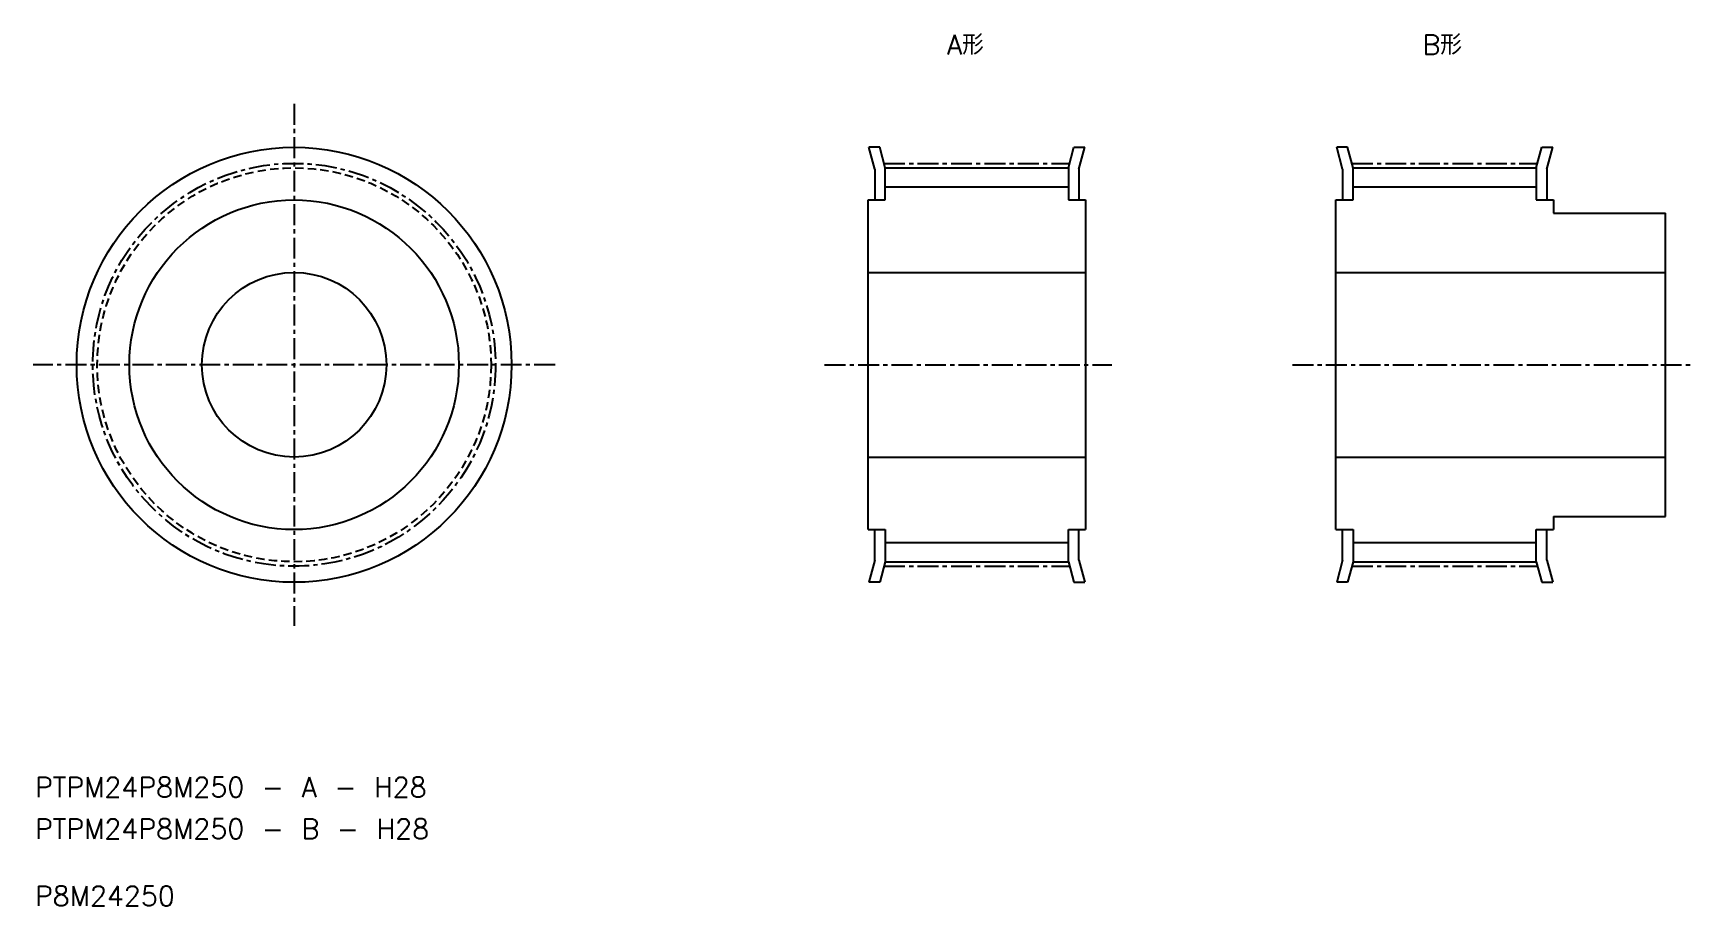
# Model space of a CAD drawing. Extents: x 22 to 273, y 0 to 133.
import ezdxf
from ezdxf.enums import TextEntityAlignment as Align

# ---------------------------------------------------------------- set-up
doc = ezdxf.new("R2010")
doc.units = 0
doc.header["$LTSCALE"] = 0.1
doc.header["$MEASUREMENT"] = 0
doc.linetypes.add('CENTER', pattern=[50.8, 31.75, -6.35, 6.35, -6.35])
doc.linetypes.add('DASHED', pattern=[19.05, 12.7, -6.35])
doc.layers.get('0').update_dxf_attribs({"linetype": 'CONTINUOUS'})
doc.layers.add('CENTER', color=1, linetype='CONTINUOUS')
doc.styles.get("Standard").update_dxf_attribs({"font": 'txt.shx', "bigfont": 'bigfont.shx'})

msp = doc.modelspace()

# ---------------------------------------------------------------- linework, layer by layer
at = {"color": 7, "linetype": 'Continuous'}
for p, q in [((150.04, 115.39), (148.39, 115.39)), ((149.28, 112.06), (148.39, 115.39)), ((150.88, 112.27), (150.04, 115.39)), ((178.68, 112.27), (179.52, 115.39)), ((179.52, 115.39), (181.17, 115.39)), ((180.28, 112.06), (181.17, 115.39)), ((220.28, 112.06), (219.39, 115.39)), ((221.04, 115.39), (219.39, 115.39)), ((221.88, 112.27), (221.04, 115.39)), ((249.68, 112.27), (250.52, 115.39)), ((250.52, 115.39), (252.17, 115.39)), ((251.28, 112.06), (252.17, 115.39)), ((149.28, 112.06), (149.28, 107.39)), ((150.88, 107.39), (150.88, 112.27)), ((150.88, 112.27), (178.68, 112.27)), ((178.68, 112.27), (178.68, 107.39)), ((180.28, 112.06), (180.28, 107.39)), ((220.28, 112.06), (220.28, 107.39)), ((221.88, 112.27), (249.68, 112.27)), ((221.88, 107.39), (221.88, 112.27)), ((249.68, 112.27), (249.68, 107.39)), ((251.28, 112.06), (251.28, 107.39)), ((150.88, 109.37), (178.68, 109.37)), ((221.88, 109.37), (249.68, 109.37)), ((148.28, 107.39), (150.88, 107.39)), ((148.28, 57.39), (148.28, 107.39)), ((178.68, 107.39), (181.28, 107.39)), ((181.28, 107.39), (181.28, 57.39)), ((219.28, 57.39), (219.28, 107.39)), ((219.28, 107.39), (221.88, 107.39)), ((249.68, 107.39), (252.28, 107.39)), ((252.28, 107.39), (252.28, 105.39)), ((252.28, 105.39), (269.28, 105.39)), ((269.28, 59.39), (269.28, 105.39)), ((148.28, 96.39), (181.28, 96.39)), ((219.28, 96.39), (269.28, 96.39)), ((148.28, 68.39), (181.28, 68.39)), ((219.28, 68.39), (269.28, 68.39)), ((252.28, 59.39), (252.28, 57.39)), ((252.28, 59.39), (269.28, 59.39)), ((148.28, 57.39), (150.88, 57.39)), ((149.28, 52.73), (149.28, 57.39)), ((150.88, 57.39), (150.88, 52.52)), ((150.88, 55.42), (178.68, 55.42)), ((178.68, 52.52), (178.68, 57.39)), ((178.68, 57.39), (181.28, 57.39)), ((180.28, 52.73), (180.28, 57.39)), ((219.28, 57.39), (221.88, 57.39)), ((220.28, 52.73), (220.28, 57.39)), ((221.88, 57.39), (221.88, 52.52)), ((221.88, 55.42), (249.68, 55.42)), ((249.68, 57.39), (252.28, 57.39)), ((249.68, 52.52), (249.68, 57.39)), ((251.28, 52.73), (251.28, 57.39)), ((149.28, 52.73), (148.39, 49.39)), ((150.88, 52.52), (150.04, 49.39)), ((150.88, 52.52), (178.68, 52.52)), ((178.68, 52.52), (179.52, 49.39)), ((180.28, 52.73), (181.17, 49.39)), ((220.28, 52.73), (219.39, 49.39)), ((221.88, 52.52), (221.04, 49.39)), ((221.88, 52.52), (249.68, 52.52)), ((249.68, 52.52), (250.52, 49.39)), ((251.28, 52.73), (252.17, 49.39)), ((150.04, 49.39), (148.39, 49.39)), ((179.52, 49.39), (181.17, 49.39)), ((221.04, 49.39), (219.39, 49.39)), ((250.52, 49.39), (252.17, 49.39))]:
    msp.add_line(p, q, dxfattribs=at)
for radius in [33, 25, 14]:
    msp.add_circle((61.18, 82.39), radius, dxfattribs=at)
at = {"color": 3, "linetype": 'DASHED'}
msp.add_circle((61.18, 82.39), 29.88, dxfattribs=at)
at = {"layer": 'CENTER', "color": 1, "linetype": 'CENTER'}
for p, q in [((61.18, 121.99), (61.18, 42.79)), ((150.7, 112.95), (178.86, 112.95)), ((221.7, 112.95), (249.86, 112.95)), ((100.78, 82.39), (21.58, 82.39)), ((141.68, 82.39), (185.28, 82.39)), ((212.68, 82.39), (273.28, 82.39)), ((150.7, 51.83), (178.86, 51.83)), ((221.7, 51.83), (249.86, 51.83))]:
    msp.add_line(p, q, dxfattribs=at)
msp.add_circle((61.18, 82.39), 30.56, dxfattribs=at)

# ---------------------------------------------------------------- texts
at = {"color": 7, "linetype": 'Continuous'}
for s, p in [('A形', (160.23, 128.54)), ('B形', (232.4, 128.54)), ('PTPM24P8M250 - A - H28', (21.85, 15.92)), ('PTPM24P8M250 - B - H28', (21.85, 9.6)), ('P8M24250', (21.85, -0.59))]:
    msp.add_text(s, height=3, dxfattribs=at).set_placement(p, align=Align.BOTTOM_LEFT)

doc.saveas('drawing.dxf')
